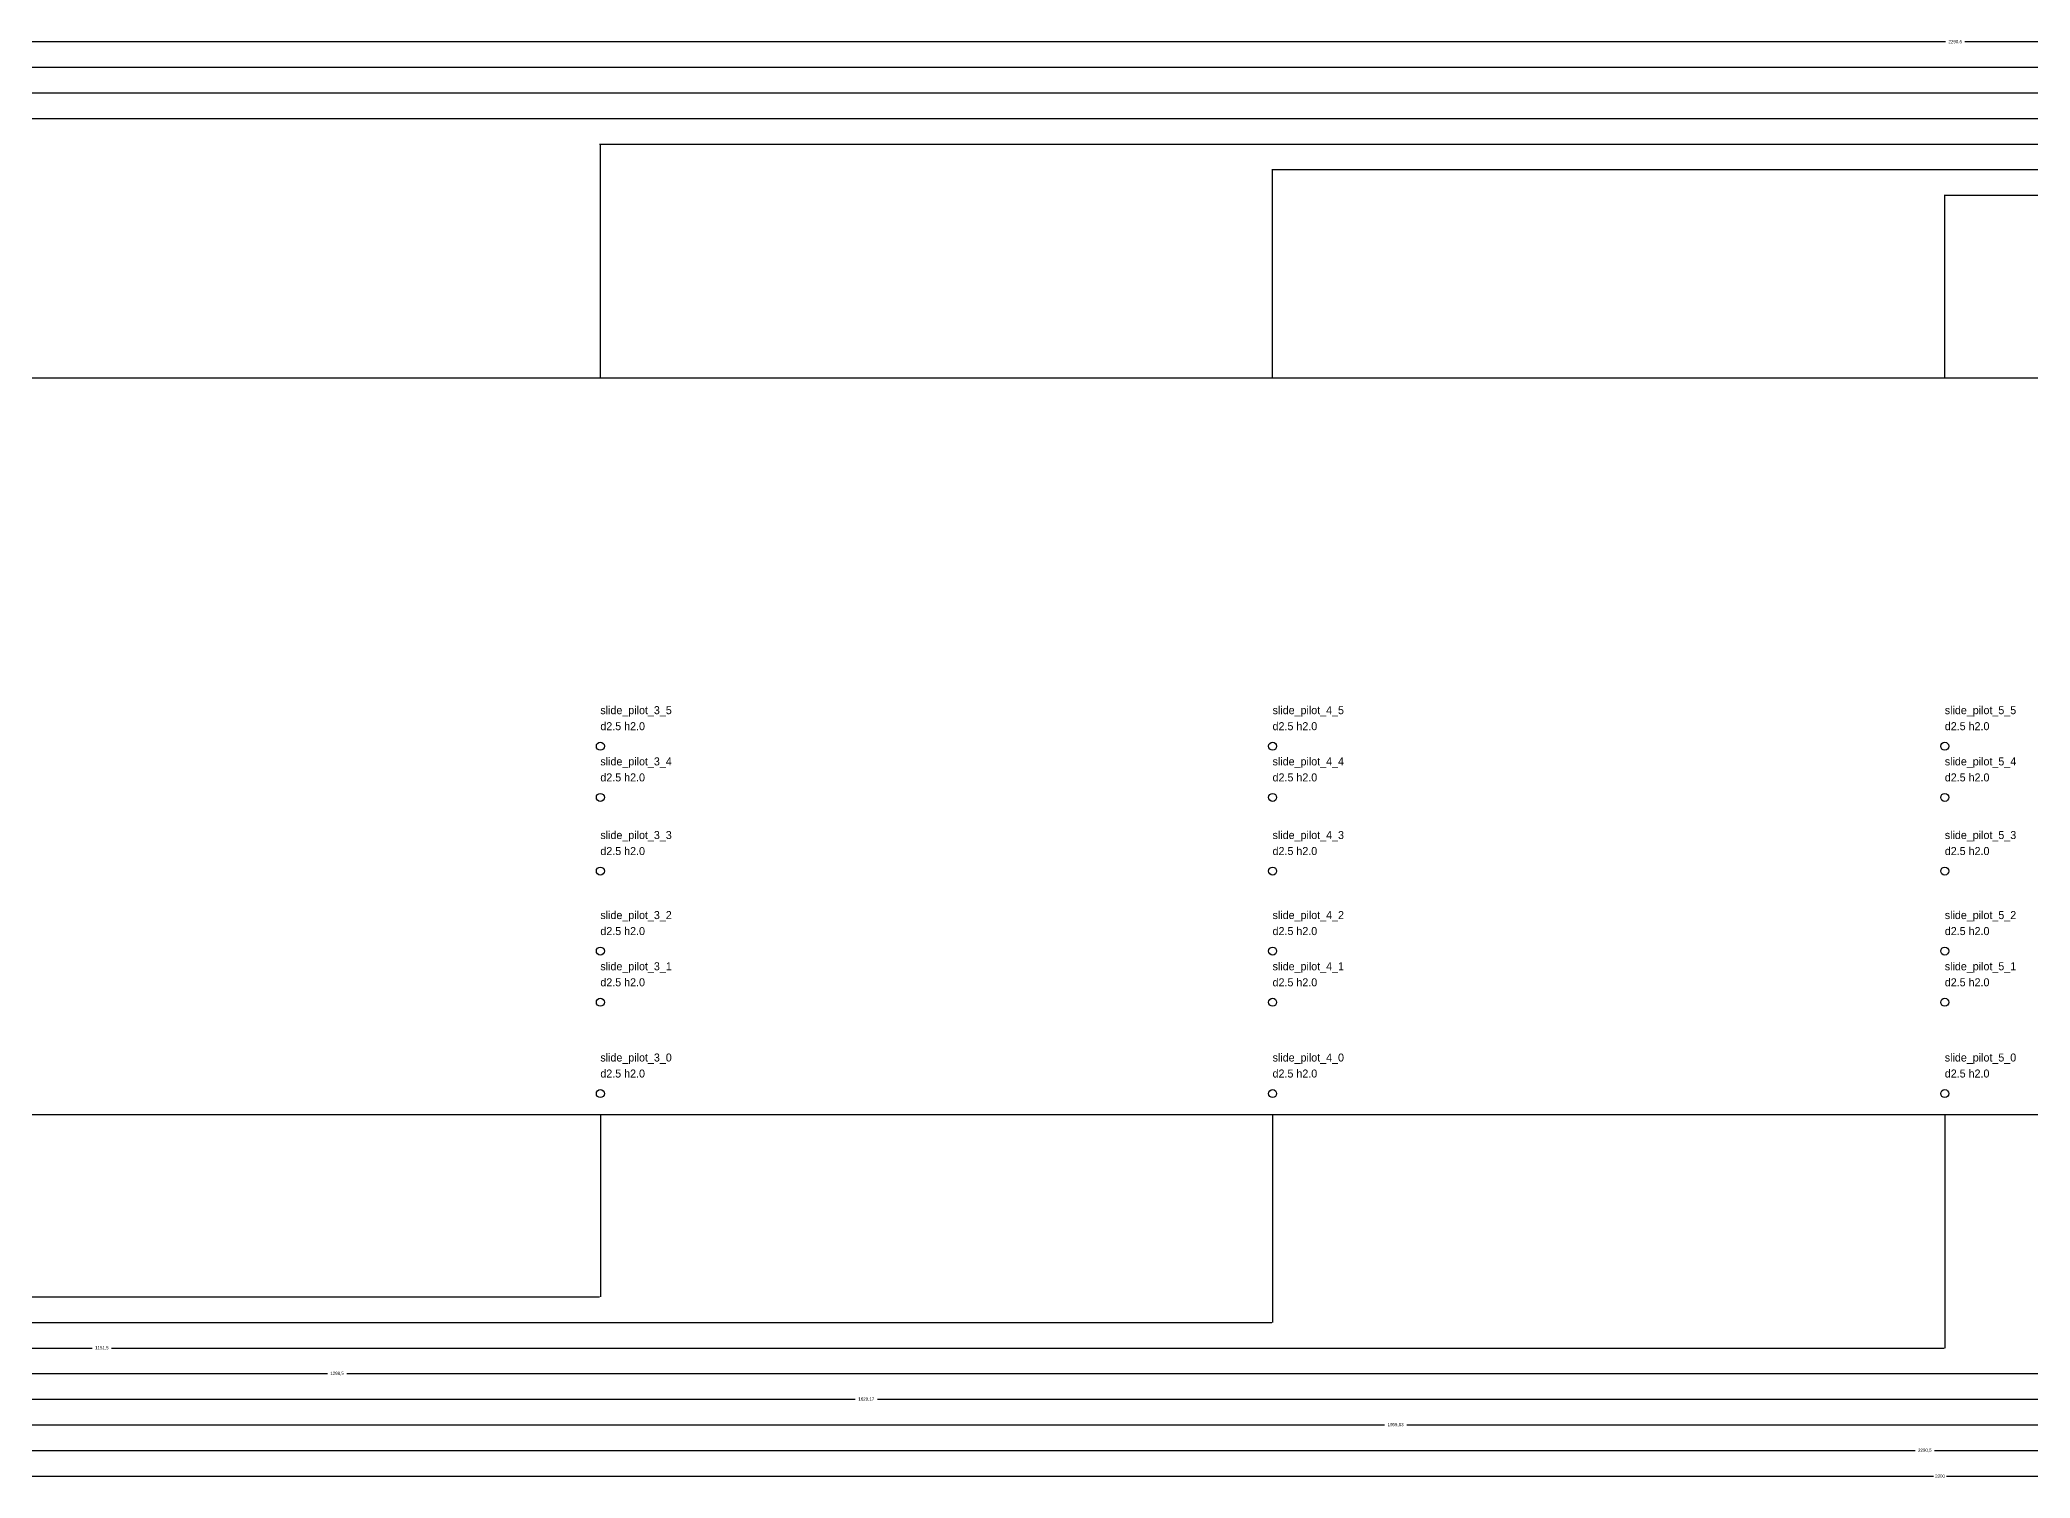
# Model space of a CAD drawing. Header units: millimetres. Extents: x -90 to 2551, y -195 to 364.
# Drawn here: x 556 to 1178, y -114 to 336 of the extents above; entities that cross this region are included whole.
import ezdxf

# ---------------------------------------------------------------- set-up
doc = ezdxf.new("R2010")
doc.units = ezdxf.units.MM
for name, color, linetype in [('ANNOTATION', 6, 'Continuous'), ('CUT', 1, 'Continuous'), ('DIMENSION', 3, 'Continuous')]:
    doc.layers.add(name, color=color, linetype=linetype)
doc.dimstyles.get("Standard").update_dxf_attribs({"dimtxt": 2.5, "dimasz": 2.5, "dimexe": 1.25, "dimexo": 0.625, "dimtad": 1, "dimtxsty": 'Standard', "dimcen": 2.5, "dimazin": 3, "dimtfac": 1, "dimtmove": 0, "dimatfit": 3})

# ---------------------------------------------------------------- blocks, each defined once
blk = doc.blocks.new('_CLOSEDFILLED')
at = {"color": 0, "linetype": 'ByBlock'}
blk.add_solid([(-1, 0.2), (0, 0), (-1, -0.2)], dxfattribs=at)
blk = doc.blocks.new('*D5')
for p, q in [((0, 0), (0, -57)), ((731.5, 0), (731.5, -57)), ((0.25, -57), (363.25, -57)), ((368.25, -57), (731.25, -57))]:
    blk.add_line(p, q)
at = {"layer": 'Defpoints'}
for p in [(0, 0), (731.5, 0), (0, -57)]:
    blk.add_point(p, dxfattribs=at)
at = {"layer": 'DIMENSION', "xscale": 0.25, "yscale": 0.25, "rotation": 180}
blk.add_blockref('_CLOSEDFILLED', (0, -57), dxfattribs=at)
at = {"layer": 'DIMENSION', "xscale": 0.25, "yscale": 0.25}
blk.add_blockref('_CLOSEDFILLED', (731.5, -57), dxfattribs=at)
at = {"layer": 'DIMENSION', "insert": (365.75, -57), "char_height": 1, "attachment_point": 5}
blk.add_mtext('731,5', dxfattribs=at)
blk = doc.blocks.new('*D6')
for p, q in [((0, 0), (0, -65)), ((941.5, 0), (941.5, -65)), ((0.25, -65), (468.25, -65)), ((473.25, -65), (941.25, -65))]:
    blk.add_line(p, q)
at = {"layer": 'Defpoints'}
for p in [(0, 0), (941.5, 0), (0, -65)]:
    blk.add_point(p, dxfattribs=at)
at = {"layer": 'DIMENSION', "xscale": 0.25, "yscale": 0.25, "rotation": 180}
blk.add_blockref('_CLOSEDFILLED', (0, -65), dxfattribs=at)
at = {"layer": 'DIMENSION', "xscale": 0.25, "yscale": 0.25}
blk.add_blockref('_CLOSEDFILLED', (941.5, -65), dxfattribs=at)
at = {"layer": 'DIMENSION', "insert": (470.75, -65), "char_height": 1, "attachment_point": 5}
blk.add_mtext('941,5', dxfattribs=at)
blk = doc.blocks.new('*D7')
for p, q in [((0, 0), (0, -73)), ((1151.5, 0), (1151.5, -73)), ((0.25, -73), (572.75, -73)), ((578.75, -73), (1151.25, -73))]:
    blk.add_line(p, q)
at = {"layer": 'Defpoints'}
for p in [(0, 0), (1151.5, 0), (0, -73)]:
    blk.add_point(p, dxfattribs=at)
at = {"layer": 'DIMENSION', "xscale": 0.25, "yscale": 0.25, "rotation": 180}
blk.add_blockref('_CLOSEDFILLED', (0, -73), dxfattribs=at)
at = {"layer": 'DIMENSION', "xscale": 0.25, "yscale": 0.25}
blk.add_blockref('_CLOSEDFILLED', (1151.5, -73), dxfattribs=at)
at = {"layer": 'DIMENSION', "insert": (575.75, -73), "char_height": 1, "attachment_point": 5}
blk.add_mtext('1151,5', dxfattribs=at)
blk = doc.blocks.new('*D8')
for p, q in [((0, 0), (0, -81)), ((1298.5, 0), (1298.5, -81)), ((0.25, -81), (646.25, -81)), ((652.25, -81), (1298.25, -81))]:
    blk.add_line(p, q)
at = {"layer": 'Defpoints'}
for p in [(0, 0), (1298.5, 0), (0, -81)]:
    blk.add_point(p, dxfattribs=at)
at = {"layer": 'DIMENSION', "xscale": 0.25, "yscale": 0.25, "rotation": 180}
blk.add_blockref('_CLOSEDFILLED', (0, -81), dxfattribs=at)
at = {"layer": 'DIMENSION', "xscale": 0.25, "yscale": 0.25}
blk.add_blockref('_CLOSEDFILLED', (1298.5, -81), dxfattribs=at)
at = {"layer": 'DIMENSION', "insert": (649.25, -81), "char_height": 1, "attachment_point": 5}
blk.add_mtext('1298,5', dxfattribs=at)
blk = doc.blocks.new('*D9')
for p, q in [((0, 0), (0, -89)), ((1629.17, 0), (1629.17, -89)), ((0.25, -89), (811.085, -89)), ((818.085, -89), (1628.92, -89))]:
    blk.add_line(p, q)
at = {"layer": 'Defpoints'}
for p in [(0, 0), (1629.17, 0), (0, -89)]:
    blk.add_point(p, dxfattribs=at)
at = {"layer": 'DIMENSION', "xscale": 0.25, "yscale": 0.25, "rotation": 180}
blk.add_blockref('_CLOSEDFILLED', (0, -89), dxfattribs=at)
at = {"layer": 'DIMENSION', "xscale": 0.25, "yscale": 0.25}
blk.add_blockref('_CLOSEDFILLED', (1629.17, -89), dxfattribs=at)
at = {"layer": 'DIMENSION', "insert": (814.585, -89), "char_height": 1, "attachment_point": 5}
blk.add_mtext('1629,17', dxfattribs=at)
blk = doc.blocks.new('*D10')
for p, q in [((0, 0), (0, -97)), ((1959.83, 0), (1959.83, -97)), ((0.25, -97), (976.415, -97)), ((983.415, -97), (1959.58, -97))]:
    blk.add_line(p, q)
at = {"layer": 'Defpoints'}
for p in [(0, 0), (1959.83, 0), (0, -97)]:
    blk.add_point(p, dxfattribs=at)
at = {"layer": 'DIMENSION', "xscale": 0.25, "yscale": 0.25, "rotation": 180}
blk.add_blockref('_CLOSEDFILLED', (0, -97), dxfattribs=at)
at = {"layer": 'DIMENSION', "xscale": 0.25, "yscale": 0.25}
blk.add_blockref('_CLOSEDFILLED', (1959.83, -97), dxfattribs=at)
at = {"layer": 'DIMENSION', "insert": (979.915, -97), "char_height": 1, "attachment_point": 5}
blk.add_mtext('1959,83', dxfattribs=at)
blk = doc.blocks.new('*D11')
for p, q in [((0, 0), (0, -105)), ((2290.5, 0), (2290.5, -105)), ((0.25, -105), (1142.25, -105)), ((1148.25, -105), (2290.25, -105))]:
    blk.add_line(p, q)
at = {"layer": 'Defpoints'}
for p in [(0, 0), (2290.5, 0), (0, -105)]:
    blk.add_point(p, dxfattribs=at)
at = {"layer": 'DIMENSION', "xscale": 0.25, "yscale": 0.25, "rotation": 180}
blk.add_blockref('_CLOSEDFILLED', (0, -105), dxfattribs=at)
at = {"layer": 'DIMENSION', "xscale": 0.25, "yscale": 0.25}
blk.add_blockref('_CLOSEDFILLED', (2290.5, -105), dxfattribs=at)
at = {"layer": 'DIMENSION', "insert": (1145.25, -105), "char_height": 1, "attachment_point": 5}
blk.add_mtext('2290,5', dxfattribs=at)
blk = doc.blocks.new('*D12')
for p, q in [((0, 0), (0, -113)), ((2300, 0), (2300, -113)), ((0.25, -113), (1148, -113)), ((1152, -113), (2299.75, -113))]:
    blk.add_line(p, q)
at = {"layer": 'Defpoints'}
for p in [(0, 0), (2300, 0), (0, -113)]:
    blk.add_point(p, dxfattribs=at)
at = {"layer": 'DIMENSION', "xscale": 0.25, "yscale": 0.25, "rotation": 180}
blk.add_blockref('_CLOSEDFILLED', (0, -113), dxfattribs=at)
at = {"layer": 'DIMENSION', "xscale": 0.25, "yscale": 0.25}
blk.add_blockref('_CLOSEDFILLED', (2300, -113), dxfattribs=at)
at = {"layer": 'DIMENSION', "insert": (1150, -113), "char_height": 1, "attachment_point": 5}
blk.add_mtext('2300', dxfattribs=at)
blk = doc.blocks.new('*D17')
for p, q in [((1722.75, 287), (1151.25, 287)), ((1151.5, 230), (1151.5, 287)), ((2300.25, 287), (1728.75, 287)), ((2300, 230), (2300, 287))]:
    blk.add_line(p, q)
at = {"layer": 'Defpoints'}
for p in [(2300, 287), (1151.5, 230), (2300, 230)]:
    blk.add_point(p, dxfattribs=at)
at = {"layer": 'DIMENSION', "xscale": 0.25, "yscale": 0.25}
blk.add_blockref('_CLOSEDFILLED', (1151.5, 287), dxfattribs=at)
at = {"layer": 'DIMENSION', "xscale": 0.25, "yscale": 0.25, "rotation": 180}
blk.add_blockref('_CLOSEDFILLED', (2300, 287), dxfattribs=at)
at = {"layer": 'DIMENSION', "insert": (1725.75, 287), "char_height": 1, "attachment_point": 5}
blk.add_mtext('1148,5', dxfattribs=at)
blk = doc.blocks.new('*D18')
for p, q in [((1617.75, 295), (941.25, 295)), ((941.5, 230), (941.5, 295)), ((2300.25, 295), (1623.75, 295)), ((2300, 230), (2300, 295))]:
    blk.add_line(p, q)
at = {"layer": 'Defpoints'}
for p in [(2300, 295), (941.5, 230), (2300, 230)]:
    blk.add_point(p, dxfattribs=at)
at = {"layer": 'DIMENSION', "xscale": 0.25, "yscale": 0.25}
blk.add_blockref('_CLOSEDFILLED', (941.5, 295), dxfattribs=at)
at = {"layer": 'DIMENSION', "xscale": 0.25, "yscale": 0.25, "rotation": 180}
blk.add_blockref('_CLOSEDFILLED', (2300, 295), dxfattribs=at)
at = {"layer": 'DIMENSION', "insert": (1620.75, 295), "char_height": 1, "attachment_point": 5}
blk.add_mtext('1358,5', dxfattribs=at)
blk = doc.blocks.new('*D19')
for p, q in [((1512.75, 303), (731.25, 303)), ((731.5, 230), (731.5, 303)), ((2300.25, 303), (1518.75, 303)), ((2300, 230), (2300, 303))]:
    blk.add_line(p, q)
at = {"layer": 'Defpoints'}
for p in [(2300, 303), (731.5, 230), (2300, 230)]:
    blk.add_point(p, dxfattribs=at)
at = {"layer": 'DIMENSION', "xscale": 0.25, "yscale": 0.25}
blk.add_blockref('_CLOSEDFILLED', (731.5, 303), dxfattribs=at)
at = {"layer": 'DIMENSION', "xscale": 0.25, "yscale": 0.25, "rotation": 180}
blk.add_blockref('_CLOSEDFILLED', (2300, 303), dxfattribs=at)
at = {"layer": 'DIMENSION', "insert": (1515.75, 303), "char_height": 1, "attachment_point": 5}
blk.add_mtext('1568,5', dxfattribs=at)
blk = doc.blocks.new('*D20')
for p, q in [((1407.75, 311), (521.25, 311)), ((521.5, 230), (521.5, 311)), ((2300.25, 311), (1413.75, 311)), ((2300, 230), (2300, 311))]:
    blk.add_line(p, q)
at = {"layer": 'Defpoints'}
for p in [(2300, 311), (521.5, 230), (2300, 230)]:
    blk.add_point(p, dxfattribs=at)
at = {"layer": 'DIMENSION', "xscale": 0.25, "yscale": 0.25}
blk.add_blockref('_CLOSEDFILLED', (521.5, 311), dxfattribs=at)
at = {"layer": 'DIMENSION', "xscale": 0.25, "yscale": 0.25, "rotation": 180}
blk.add_blockref('_CLOSEDFILLED', (2300, 311), dxfattribs=at)
at = {"layer": 'DIMENSION', "insert": (1410.75, 311), "char_height": 1, "attachment_point": 5}
blk.add_mtext('1778,5', dxfattribs=at)
blk = doc.blocks.new('*D21')
for p, q in [((1302.75, 319), (311.25, 319)), ((311.5, 230), (311.5, 319)), ((2300.25, 319), (1308.75, 319)), ((2300, 230), (2300, 319))]:
    blk.add_line(p, q)
at = {"layer": 'Defpoints'}
for p in [(2300, 319), (311.5, 230), (2300, 230)]:
    blk.add_point(p, dxfattribs=at)
at = {"layer": 'DIMENSION', "xscale": 0.25, "yscale": 0.25}
blk.add_blockref('_CLOSEDFILLED', (311.5, 319), dxfattribs=at)
at = {"layer": 'DIMENSION', "xscale": 0.25, "yscale": 0.25, "rotation": 180}
blk.add_blockref('_CLOSEDFILLED', (2300, 319), dxfattribs=at)
at = {"layer": 'DIMENSION', "insert": (1305.75, 319), "char_height": 1, "attachment_point": 5}
blk.add_mtext('1988,5', dxfattribs=at)
blk = doc.blocks.new('*D22')
for p, q in [((1197.75, 327), (101.25, 327)), ((101.5, 230), (101.5, 327)), ((2300.25, 327), (1203.75, 327)), ((2300, 230), (2300, 327))]:
    blk.add_line(p, q)
at = {"layer": 'Defpoints'}
for p in [(2300, 327), (101.5, 230), (2300, 230)]:
    blk.add_point(p, dxfattribs=at)
at = {"layer": 'DIMENSION', "xscale": 0.25, "yscale": 0.25}
blk.add_blockref('_CLOSEDFILLED', (101.5, 327), dxfattribs=at)
at = {"layer": 'DIMENSION', "xscale": 0.25, "yscale": 0.25, "rotation": 180}
blk.add_blockref('_CLOSEDFILLED', (2300, 327), dxfattribs=at)
at = {"layer": 'DIMENSION', "insert": (1200.75, 327), "char_height": 1, "attachment_point": 5}
blk.add_mtext('2198,5', dxfattribs=at)
blk = doc.blocks.new('*D23')
for p, q in [((1151.75, 335), (9.25, 335)), ((9.5, 230), (9.5, 335)), ((2300.25, 335), (1157.75, 335)), ((2300, 230), (2300, 335))]:
    blk.add_line(p, q)
at = {"layer": 'Defpoints'}
for p in [(2300, 335), (9.5, 230), (2300, 230)]:
    blk.add_point(p, dxfattribs=at)
at = {"layer": 'DIMENSION', "xscale": 0.25, "yscale": 0.25}
blk.add_blockref('_CLOSEDFILLED', (9.5, 335), dxfattribs=at)
at = {"layer": 'DIMENSION', "xscale": 0.25, "yscale": 0.25, "rotation": 180}
blk.add_blockref('_CLOSEDFILLED', (2300, 335), dxfattribs=at)
at = {"layer": 'DIMENSION', "insert": (1154.75, 335), "char_height": 1, "attachment_point": 5}
blk.add_mtext('2290,5', dxfattribs=at)

msp = doc.modelspace()

# ---------------------------------------------------------------- linework, layer by layer
at = {"layer": 'CUT'}
for p, q in [((2300, 230), (0, 230)), ((730.25, 115), (730.345, 115.478)), ((730.345, 114.522), (730.25, 115)), ((730.345, 115.478), (730.616, 115.884)), ((730.616, 114.116), (730.345, 114.522)), ((730.616, 115.884), (731.022, 116.155)), ((731.022, 113.845), (730.616, 114.116)), ((731.022, 116.155), (731.5, 116.25)), ((731.5, 113.75), (731.022, 113.845)), ((731.5, 116.25), (731.978, 116.155)), ((731.978, 113.845), (731.5, 113.75)), ((731.978, 116.155), (732.384, 115.884)), ((732.384, 114.116), (731.978, 113.845)), ((732.384, 115.884), (732.655, 115.478)), ((732.655, 114.522), (732.384, 114.116)), ((732.655, 115.478), (732.75, 115)), ((732.75, 115), (732.655, 114.522)), ((940.25, 115), (940.345, 115.478)), ((940.345, 114.522), (940.25, 115)), ((940.345, 115.478), (940.616, 115.884)), ((940.616, 114.116), (940.345, 114.522)), ((940.616, 115.884), (941.022, 116.155)), ((941.022, 113.845), (940.616, 114.116)), ((941.022, 116.155), (941.5, 116.25)), ((941.5, 113.75), (941.022, 113.845)), ((941.5, 116.25), (941.978, 116.155)), ((941.978, 113.845), (941.5, 113.75)), ((941.978, 116.155), (942.384, 115.884)), ((942.384, 114.116), (941.978, 113.845)), ((942.384, 115.884), (942.655, 115.478)), ((942.655, 114.522), (942.384, 114.116)), ((942.655, 115.478), (942.75, 115)), ((942.75, 115), (942.655, 114.522)), ((1150.25, 115), (1150.35, 115.478)), ((1150.35, 114.522), (1150.25, 115)), ((1150.35, 115.478), (1150.62, 115.884)), ((1150.62, 114.116), (1150.35, 114.522)), ((1150.62, 115.884), (1151.02, 116.155)), ((1151.02, 113.845), (1150.62, 114.116)), ((1151.02, 116.155), (1151.5, 116.25)), ((1151.5, 113.75), (1151.02, 113.845)), ((1151.5, 116.25), (1151.98, 116.155)), ((1151.98, 113.845), (1151.5, 113.75)), ((1151.98, 116.155), (1152.38, 115.884)), ((1152.38, 114.116), (1151.98, 113.845)), ((1152.38, 115.884), (1152.65, 115.478)), ((1152.65, 114.522), (1152.38, 114.116)), ((1152.65, 115.478), (1152.75, 115)), ((1152.75, 115), (1152.65, 114.522)), ((730.345, 99.4784), (730.616, 99.8839)), ((730.616, 99.8839), (731.022, 100.155)), ((731.022, 100.155), (731.5, 100.25)), ((731.5, 100.25), (731.978, 100.155)), ((731.978, 100.155), (732.384, 99.8839)), ((732.384, 99.8839), (732.655, 99.4784)), ((940.345, 99.4784), (940.616, 99.8839)), ((940.616, 99.8839), (941.022, 100.155)), ((941.022, 100.155), (941.5, 100.25)), ((941.5, 100.25), (941.978, 100.155)), ((941.978, 100.155), (942.384, 99.8839)), ((942.384, 99.8839), (942.655, 99.4784)), ((1150.35, 99.4784), (1150.62, 99.8839)), ((1150.62, 99.8839), (1151.02, 100.155)), ((1151.02, 100.155), (1151.5, 100.25)), ((1151.5, 100.25), (1151.98, 100.155)), ((1151.98, 100.155), (1152.38, 99.8839)), ((1152.38, 99.8839), (1152.65, 99.4784)), ((730.25, 99), (730.345, 99.4784)), ((730.345, 98.5216), (730.25, 99)), ((730.616, 98.1161), (730.345, 98.5216)), ((731.022, 97.8451), (730.616, 98.1161)), ((731.5, 97.75), (731.022, 97.8451)), ((731.978, 97.8451), (731.5, 97.75)), ((732.384, 98.1161), (731.978, 97.8451)), ((732.655, 98.5216), (732.384, 98.1161)), ((732.655, 99.4784), (732.75, 99)), ((732.75, 99), (732.655, 98.5216)), ((940.25, 99), (940.345, 99.4784)), ((940.345, 98.5216), (940.25, 99)), ((940.616, 98.1161), (940.345, 98.5216)), ((941.022, 97.8451), (940.616, 98.1161)), ((941.5, 97.75), (941.022, 97.8451)), ((941.978, 97.8451), (941.5, 97.75)), ((942.384, 98.1161), (941.978, 97.8451)), ((942.655, 98.5216), (942.384, 98.1161)), ((942.655, 99.4784), (942.75, 99)), ((942.75, 99), (942.655, 98.5216)), ((1150.25, 99), (1150.35, 99.4784)), ((1150.35, 98.5216), (1150.25, 99)), ((1150.62, 98.1161), (1150.35, 98.5216)), ((1151.02, 97.8451), (1150.62, 98.1161)), ((1151.5, 97.75), (1151.02, 97.8451)), ((1151.98, 97.8451), (1151.5, 97.75)), ((1152.38, 98.1161), (1151.98, 97.8451)), ((1152.65, 98.5216), (1152.38, 98.1161)), ((1152.65, 99.4784), (1152.75, 99)), ((1152.75, 99), (1152.65, 98.5216)), ((730.25, 76), (730.345, 76.4784)), ((730.345, 75.5216), (730.25, 76)), ((730.345, 76.4784), (730.616, 76.8839)), ((730.616, 75.1161), (730.345, 75.5216)), ((730.616, 76.8839), (731.022, 77.1548)), ((731.022, 74.8451), (730.616, 75.1161)), ((731.022, 77.1548), (731.5, 77.25)), ((731.5, 74.75), (731.022, 74.8451)), ((731.5, 77.25), (731.978, 77.1548)), ((731.978, 74.8451), (731.5, 74.75)), ((731.978, 77.1548), (732.384, 76.8839)), ((732.384, 75.1161), (731.978, 74.8451)), ((732.384, 76.8839), (732.655, 76.4784)), ((732.655, 75.5216), (732.384, 75.1161)), ((732.655, 76.4784), (732.75, 76)), ((732.75, 76), (732.655, 75.5216)), ((940.25, 76), (940.345, 76.4784)), ((940.345, 75.5216), (940.25, 76)), ((940.345, 76.4784), (940.616, 76.8839)), ((940.616, 75.1161), (940.345, 75.5216)), ((940.616, 76.8839), (941.022, 77.1548)), ((941.022, 74.8451), (940.616, 75.1161)), ((941.022, 77.1548), (941.5, 77.25)), ((941.5, 74.75), (941.022, 74.8451)), ((941.5, 77.25), (941.978, 77.1548)), ((941.978, 74.8451), (941.5, 74.75)), ((941.978, 77.1548), (942.384, 76.8839)), ((942.384, 75.1161), (941.978, 74.8451)), ((942.384, 76.8839), (942.655, 76.4784)), ((942.655, 75.5216), (942.384, 75.1161)), ((942.655, 76.4784), (942.75, 76)), ((942.75, 76), (942.655, 75.5216)), ((1150.25, 76), (1150.35, 76.4784)), ((1150.35, 75.5216), (1150.25, 76)), ((1150.35, 76.4784), (1150.62, 76.8839)), ((1150.62, 75.1161), (1150.35, 75.5216)), ((1150.62, 76.8839), (1151.02, 77.1548)), ((1151.02, 74.8451), (1150.62, 75.1161)), ((1151.02, 77.1548), (1151.5, 77.25)), ((1151.5, 74.75), (1151.02, 74.8451)), ((1151.5, 77.25), (1151.98, 77.1548)), ((1151.98, 74.8451), (1151.5, 74.75)), ((1151.98, 77.1548), (1152.38, 76.8839)), ((1152.38, 75.1161), (1151.98, 74.8451)), ((1152.38, 76.8839), (1152.65, 76.4784)), ((1152.65, 75.5216), (1152.38, 75.1161)), ((1152.65, 76.4784), (1152.75, 76)), ((1152.75, 76), (1152.65, 75.5216)), ((730.25, 51), (730.345, 51.4784)), ((730.345, 50.5216), (730.25, 51)), ((730.345, 51.4784), (730.616, 51.8839)), ((730.616, 50.1161), (730.345, 50.5216)), ((730.616, 51.8839), (731.022, 52.1548)), ((731.022, 49.8451), (730.616, 50.1161)), ((731.022, 52.1548), (731.5, 52.25)), ((731.5, 49.75), (731.022, 49.8451)), ((731.5, 52.25), (731.978, 52.1548)), ((731.978, 49.8451), (731.5, 49.75)), ((731.978, 52.1548), (732.384, 51.8839)), ((732.384, 50.1161), (731.978, 49.8451)), ((732.384, 51.8839), (732.655, 51.4784)), ((732.655, 50.5216), (732.384, 50.1161)), ((732.655, 51.4784), (732.75, 51)), ((732.75, 51), (732.655, 50.5216)), ((940.25, 51), (940.345, 51.4784)), ((940.345, 50.5216), (940.25, 51)), ((940.345, 51.4784), (940.616, 51.8839)), ((940.616, 50.1161), (940.345, 50.5216)), ((940.616, 51.8839), (941.022, 52.1548)), ((941.022, 49.8451), (940.616, 50.1161)), ((941.022, 52.1548), (941.5, 52.25)), ((941.5, 49.75), (941.022, 49.8451)), ((941.5, 52.25), (941.978, 52.1548)), ((941.978, 49.8451), (941.5, 49.75)), ((941.978, 52.1548), (942.384, 51.8839)), ((942.384, 50.1161), (941.978, 49.8451)), ((942.384, 51.8839), (942.655, 51.4784)), ((942.655, 50.5216), (942.384, 50.1161)), ((942.655, 51.4784), (942.75, 51)), ((942.75, 51), (942.655, 50.5216)), ((1150.25, 51), (1150.35, 51.4784)), ((1150.35, 50.5216), (1150.25, 51)), ((1150.35, 51.4784), (1150.62, 51.8839)), ((1150.62, 50.1161), (1150.35, 50.5216)), ((1150.62, 51.8839), (1151.02, 52.1548)), ((1151.02, 49.8451), (1150.62, 50.1161)), ((1151.02, 52.1548), (1151.5, 52.25)), ((1151.5, 49.75), (1151.02, 49.8451)), ((1151.5, 52.25), (1151.98, 52.1548)), ((1151.98, 49.8451), (1151.5, 49.75)), ((1151.98, 52.1548), (1152.38, 51.8839)), ((1152.38, 50.1161), (1151.98, 49.8451)), ((1152.38, 51.8839), (1152.65, 51.4784)), ((1152.65, 50.5216), (1152.38, 50.1161)), ((1152.65, 51.4784), (1152.75, 51)), ((1152.75, 51), (1152.65, 50.5216)), ((730.25, 35), (730.345, 35.4784)), ((730.345, 34.5216), (730.25, 35)), ((730.345, 35.4784), (730.616, 35.8839)), ((730.616, 34.1161), (730.345, 34.5216)), ((730.616, 35.8839), (731.022, 36.1548)), ((731.022, 33.8451), (730.616, 34.1161)), ((731.022, 36.1548), (731.5, 36.25)), ((731.5, 33.75), (731.022, 33.8451)), ((731.5, 36.25), (731.978, 36.1548)), ((731.978, 33.8451), (731.5, 33.75)), ((731.978, 36.1548), (732.384, 35.8839)), ((732.384, 34.1161), (731.978, 33.8451)), ((732.384, 35.8839), (732.655, 35.4784)), ((732.655, 34.5216), (732.384, 34.1161)), ((732.655, 35.4784), (732.75, 35)), ((732.75, 35), (732.655, 34.5216)), ((940.25, 35), (940.345, 35.4784)), ((940.345, 34.5216), (940.25, 35)), ((940.345, 35.4784), (940.616, 35.8839)), ((940.616, 34.1161), (940.345, 34.5216)), ((940.616, 35.8839), (941.022, 36.1548)), ((941.022, 33.8451), (940.616, 34.1161)), ((941.022, 36.1548), (941.5, 36.25)), ((941.5, 33.75), (941.022, 33.8451)), ((941.5, 36.25), (941.978, 36.1548)), ((941.978, 33.8451), (941.5, 33.75)), ((941.978, 36.1548), (942.384, 35.8839)), ((942.384, 34.1161), (941.978, 33.8451)), ((942.384, 35.8839), (942.655, 35.4784)), ((942.655, 34.5216), (942.384, 34.1161)), ((942.655, 35.4784), (942.75, 35)), ((942.75, 35), (942.655, 34.5216)), ((1150.25, 35), (1150.35, 35.4784)), ((1150.35, 34.5216), (1150.25, 35)), ((1150.35, 35.4784), (1150.62, 35.8839)), ((1150.62, 34.1161), (1150.35, 34.5216)), ((1150.62, 35.8839), (1151.02, 36.1548)), ((1151.02, 33.8451), (1150.62, 34.1161)), ((1151.02, 36.1548), (1151.5, 36.25)), ((1151.5, 33.75), (1151.02, 33.8451)), ((1151.5, 36.25), (1151.98, 36.1548)), ((1151.98, 33.8451), (1151.5, 33.75)), ((1151.98, 36.1548), (1152.38, 35.8839)), ((1152.38, 34.1161), (1151.98, 33.8451)), ((1152.38, 35.8839), (1152.65, 35.4784)), ((1152.65, 34.5216), (1152.38, 34.1161)), ((1152.65, 35.4784), (1152.75, 35)), ((1152.75, 35), (1152.65, 34.5216)), ((730.25, 6.5), (730.345, 6.97835)), ((730.345, 6.02165), (730.25, 6.5)), ((730.345, 6.97835), (730.616, 7.38388)), ((730.616, 7.38388), (731.022, 7.65485)), ((731.022, 7.65485), (731.5, 7.75)), ((731.5, 7.75), (731.978, 7.65485)), ((731.978, 7.65485), (732.384, 7.38388)), ((732.384, 7.38388), (732.655, 6.97835)), ((732.655, 6.97835), (732.75, 6.5)), ((732.75, 6.5), (732.655, 6.02165)), ((940.25, 6.5), (940.345, 6.97835)), ((940.345, 6.02165), (940.25, 6.5)), ((940.345, 6.97835), (940.616, 7.38388)), ((940.616, 7.38388), (941.022, 7.65485)), ((941.022, 7.65485), (941.5, 7.75)), ((941.5, 7.75), (941.978, 7.65485)), ((941.978, 7.65485), (942.384, 7.38388)), ((942.384, 7.38388), (942.655, 6.97835)), ((942.655, 6.97835), (942.75, 6.5)), ((942.75, 6.5), (942.655, 6.02165)), ((1150.25, 6.5), (1150.35, 6.97835)), ((1150.35, 6.02165), (1150.25, 6.5)), ((1150.35, 6.97835), (1150.62, 7.38388)), ((1150.62, 7.38388), (1151.02, 7.65485)), ((1151.02, 7.65485), (1151.5, 7.75)), ((1151.5, 7.75), (1151.98, 7.65485)), ((1151.98, 7.65485), (1152.38, 7.38388)), ((1152.38, 7.38388), (1152.65, 6.97835)), ((1152.65, 6.97835), (1152.75, 6.5)), ((1152.75, 6.5), (1152.65, 6.02165)), ((0, 0), (2300, 0)), ((730.616, 5.61612), (730.345, 6.02165)), ((731.022, 5.34515), (730.616, 5.61612)), ((731.5, 5.25), (731.022, 5.34515)), ((731.978, 5.34515), (731.5, 5.25)), ((732.384, 5.61612), (731.978, 5.34515)), ((732.655, 6.02165), (732.384, 5.61612)), ((940.616, 5.61612), (940.345, 6.02165)), ((941.022, 5.34515), (940.616, 5.61612)), ((941.5, 5.25), (941.022, 5.34515)), ((941.978, 5.34515), (941.5, 5.25)), ((942.384, 5.61612), (941.978, 5.34515)), ((942.655, 6.02165), (942.384, 5.61612)), ((1150.62, 5.61612), (1150.35, 6.02165)), ((1151.02, 5.34515), (1150.62, 5.61612)), ((1151.5, 5.25), (1151.02, 5.34515)), ((1151.98, 5.34515), (1151.5, 5.25)), ((1152.38, 5.61612), (1151.98, 5.34515)), ((1152.65, 6.02165), (1152.38, 5.61612))]:
    msp.add_line(p, q, dxfattribs=at)

# ---------------------------------------------------------------- texts
at = {"layer": 'ANNOTATION'}
for s, p in [('slide_pilot_3_5', (731.5, 125)), ('slide_pilot_4_5', (941.5, 125)), ('slide_pilot_5_5', (1151.5, 125)), ('d2.5 h2.0', (731.5, 120)), ('d2.5 h2.0', (941.5, 120)), ('d2.5 h2.0', (1151.5, 120)), ('slide_pilot_3_4', (731.5, 109)), ('d2.5 h2.0', (731.5, 104)), ('slide_pilot_4_4', (941.5, 109)), ('d2.5 h2.0', (941.5, 104)), ('slide_pilot_5_4', (1151.5, 109)), ('d2.5 h2.0', (1151.5, 104)), ('slide_pilot_3_3', (731.5, 86)), ('slide_pilot_4_3', (941.5, 86)), ('slide_pilot_5_3', (1151.5, 86)), ('d2.5 h2.0', (731.5, 81)), ('d2.5 h2.0', (941.5, 81)), ('d2.5 h2.0', (1151.5, 81)), ('slide_pilot_3_2', (731.5, 61)), ('slide_pilot_4_2', (941.5, 61)), ('slide_pilot_5_2', (1151.5, 61)), ('d2.5 h2.0', (731.5, 56)), ('d2.5 h2.0', (941.5, 56)), ('d2.5 h2.0', (1151.5, 56)), ('slide_pilot_3_1', (731.5, 45)), ('slide_pilot_4_1', (941.5, 45)), ('slide_pilot_5_1', (1151.5, 45)), ('d2.5 h2.0', (731.5, 40)), ('d2.5 h2.0', (941.5, 40)), ('d2.5 h2.0', (1151.5, 40)), ('slide_pilot_3_0', (731.5, 16.5)), ('slide_pilot_4_0', (941.5, 16.5)), ('slide_pilot_5_0', (1151.5, 16.5)), ('d2.5 h2.0', (731.5, 11.5)), ('d2.5 h2.0', (941.5, 11.5)), ('d2.5 h2.0', (1151.5, 11.5))]:
    msp.add_text(s, height=2.5, dxfattribs=at).set_placement(p)

# ---------------------------------------------------------------- dimensions: what is measured, and where the dimension line sits
at = {"layer": 'DIMENSION'}
for base, p1, p2, picture, middle in [((2300, 335), (2300, 230), (9.5, 230), '*D23', (1154.75, 335)), ((2300, 327), (2300, 230), (101.5, 230), '*D22', (1200.75, 327)), ((2300, 319), (2300, 230), (311.5, 230), '*D21', (1305.75, 319)), ((2300, 311), (2300, 230), (521.5, 230), '*D20', (1410.75, 311)), ((2300, 303), (2300, 230), (731.5, 230), '*D19', (1515.75, 303)), ((2300, 295), (2300, 230), (941.5, 230), '*D18', (1620.75, 295)), ((2300, 287), (2300, 230), (1151.5, 230), '*D17', (1725.75, 287)), ((0, -57), (0, 0), (731.5, 0), '*D5', (365.75, -57)), ((0, -65), (0, 0), (941.5, 0), '*D6', (470.75, -65)), ((0, -73), (0, 0), (1151.5, 0), '*D7', (575.75, -73)), ((0, -81), (0, 0), (1298.5, 0), '*D8', (649.25, -81)), ((0, -89), (0, 0), (1629.17, 0), '*D9', (814.585, -89)), ((0, -97), (0, 0), (1959.83, 0), '*D10', (979.915, -97)), ((0, -105), (0, 0), (2290.5, 0), '*D11', (1145.25, -105)), ((0, -113), (0, 0), (2300, 0), '*D12', (1150, -113))]:
    dim = msp.add_linear_dim(base=base, p1=p1, p2=p2, dimstyle='Standard', dxfattribs=at)
    dim.commit()
    dim.dimension.update_dxf_attribs({"geometry": picture, "text_midpoint": middle})

doc.saveas('drawing.dxf')
